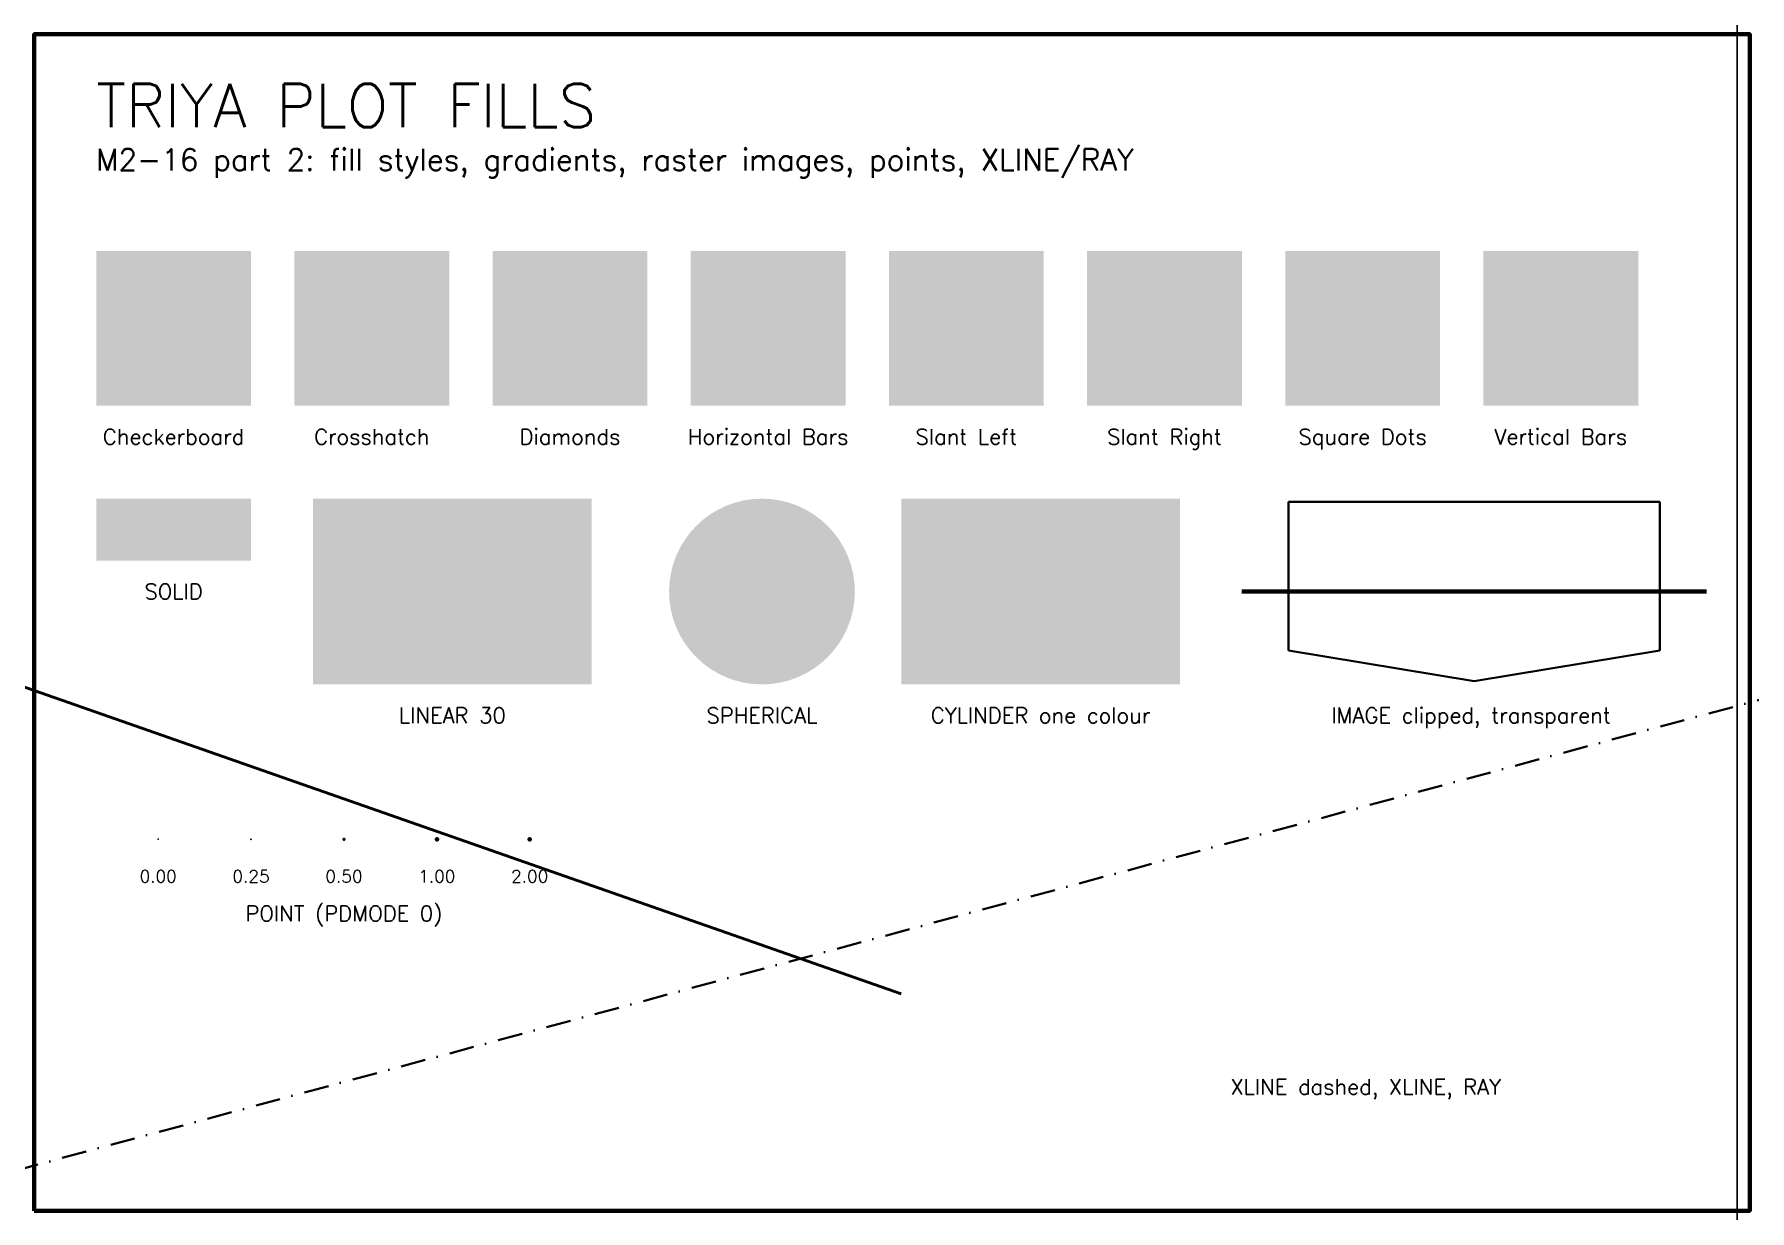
# Model space of a CAD drawing. Header units: millimetres. Extents: x 10 to 287, y 10 to 200.
import ezdxf
from ezdxf.enums import TextEntityAlignment as Align

# ---------------------------------------------------------------- set-up
doc = ezdxf.new("R2010")
doc.units = ezdxf.units.MM
doc.linetypes.add('TRIYA_DASHDOT', pattern=[8, 4, -2, 0, -2])
doc.layers.add('GEOMETRY', color=7, linetype='Continuous', lineweight=35)
doc.layers.add('SHEET', color=7, linetype='Continuous', lineweight=70)
doc.styles.add('ROMANS', font='romans.shx')
picture_1 = doc.add_image_def('image1.png', size_in_pixel=(64, 32))

msp = doc.modelspace()

# ---------------------------------------------------------------- hatches: boundary and pattern name
at = {"layer": 'GEOMETRY'}
for color, points in [(40, [(20, 140), (45, 140), (45, 165), (20, 165)]), (41, [(52, 140), (77, 140), (77, 165), (52, 165)]), (42, [(84, 140), (109, 140), (109, 165), (84, 165)]), (43, [(116, 140), (141, 140), (141, 165), (116, 165)]), (44, [(148, 140), (173, 140), (173, 165), (148, 165)]), (45, [(180, 140), (205, 140), (205, 165), (180, 165)]), (46, [(212, 140), (237, 140), (237, 165), (212, 165)]), (47, [(244, 140), (269, 140), (269, 165), (244, 165)])]:
    msp.add_hatch(color=color, dxfattribs=at).paths.add_polyline_path(points)
h = msp.add_hatch(color=7, dxfattribs=at)
h.set_gradient(color1=(200, 30, 30), color2=(30, 60, 200), rotation=30)
h.paths.add_polyline_path([(55, 95), (100, 95), (100, 125), (55, 125)])
h = msp.add_hatch(color=7, dxfattribs=at)
h.set_gradient(color1=(20, 120, 40), color2=(250, 250, 160), name='SPHERICAL')
edge = h.paths.add_edge_path()
edge.add_arc((127.5, 110), 15, 0, 360)
h = msp.add_hatch(color=7, dxfattribs=at)
h.set_gradient(color1=(120, 40, 160), color2=(0, 0, 0), one_color=1, tint=0.8, name='CYLINDER')
h.paths.add_polyline_path([(150, 95), (195, 95), (195, 125), (150, 125)])

# ---------------------------------------------------------------- linework, layer by layer
at = {"color": 1, "lineweight": 100}
msp.add_line((205, 110), (280, 110), dxfattribs=at)
at = {"color": 8, "lineweight": 25}
msp.add_xline((285, 100), (0, 1), dxfattribs=at)
at = {"color": 3, "linetype": 'TRIYA_DASHDOT', "lineweight": 35}
msp.add_xline((20, 20), (0.965429, 0.260666), dxfattribs=at)
at = {"color": 6, "lineweight": 50}
msp.add_ray((150, 45), (-0.943858, 0.33035), dxfattribs=at)
at = {"color": 1, "lineweight": 0}
msp.add_point((30, 70), dxfattribs=at)
at = {"color": 2, "lineweight": 25}
msp.add_point((45, 70), dxfattribs=at)
at = {"color": 3, "lineweight": 50}
msp.add_point((60, 70), dxfattribs=at)
at = {"color": 4, "lineweight": 100}
msp.add_point((75, 70), dxfattribs=at)
at = {"color": 5, "lineweight": 200}
msp.add_point((90, 70), dxfattribs=at)
at = {"layer": 'GEOMETRY', "color": 41}
msp.add_solid([(20, 115), (45, 115), (20, 125), (45, 125)], dxfattribs=at)
at = {"layer": 'SHEET'}
msp.add_lwpolyline([(10, 10), (287, 10), (287, 200), (10, 200)], close=True, dxfattribs=at)

# ---------------------------------------------------------------- texts
at = {"layer": 'SHEET', "lineweight": 50, "style": 'ROMANS'}
msp.add_text('TRIYA PLOT FILLS', height=7, dxfattribs=at).set_placement((20, 185))
at = {"layer": 'SHEET', "lineweight": 25, "style": 'ROMANS'}
msp.add_text('M2-16 part 2: fill styles, gradients, raster images, points, XLINE/RAY', height=3.5, dxfattribs=at).set_placement((20, 178))
at = {"layer": 'SHEET', "lineweight": 18, "style": 'ROMANS'}
for s, height, p in [('Checkerboard', 2.5, (32.5, 135)), ('Crosshatch', 2.5, (64.5, 135)), ('Diamonds', 2.5, (96.5, 135)), ('Horizontal Bars', 2.5, (128.5, 135)), ('Slant Left', 2.5, (160.5, 135)), ('Slant Right', 2.5, (192.5, 135)), ('Square Dots', 2.5, (224.5, 135)), ('Vertical Bars', 2.5, (256.5, 135)), ('SOLID', 2.5, (32.5, 110)), ('LINEAR 30', 2.5, (77.5, 90)), ('SPHERICAL', 2.5, (127.5, 90)), ('CYLINDER one colour', 2.5, (172.5, 90)), ('IMAGE clipped, transparent', 2.5, (242, 90)), ('0.00', 2, (30, 64)), ('0.25', 2, (45, 64)), ('0.50', 2, (60, 64)), ('1.00', 2, (75, 64)), ('2.00', 2, (90, 64)), ('POINT (PDMODE 0)', 2.5, (60, 58)), ('XLINE dashed, XLINE, RAY', 2.5, (225, 30))]:
    msp.add_text(s, height=height, dxfattribs=at).set_placement(p, align=Align.MIDDLE_CENTER)

# ---------------------------------------------------------------- pictures from other files: only their frames are drawn
at = {"layer": 'GEOMETRY'}
image = msp.add_image(picture_1, insert=(210, 95), size_in_units=(64, 32), dxfattribs=at)
image.set_boundary_path([(2, 2), (62, 2), (62, 26), (32, 31), (2, 26), (2, 2)])
image.dxf.flags = 15

doc.saveas('drawing.dxf')
